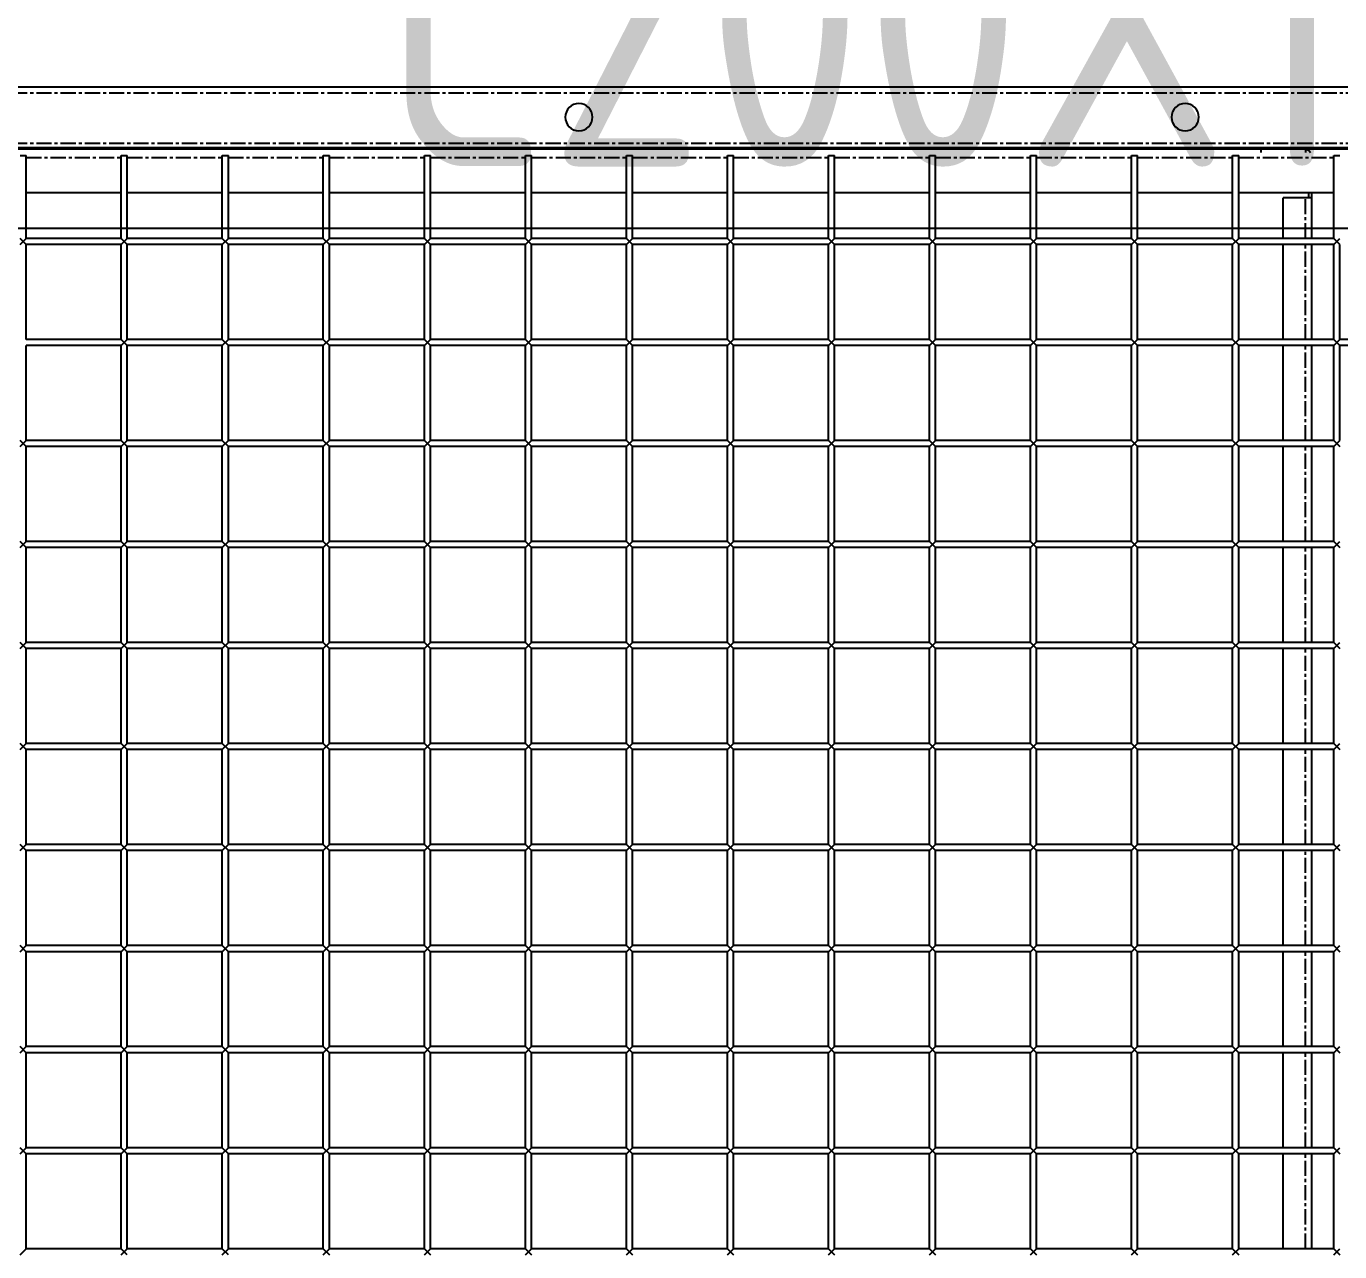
# Model space of a CAD drawing. Header units: millimetres. Extents: x -198529 to 244266, y -64 to 158464.
# Drawn here: x -148698 to -148048, y 108124 to 108730 of the extents above; entities that cross this region are included whole.
import ezdxf

# ---------------------------------------------------------------- set-up
doc = ezdxf.new("R2010")
doc.units = ezdxf.units.MM
doc.linetypes.add('CENTER', pattern=[12, 7.5, -1.5, 1.5, -1.5])
for name, color, linetype in [('0-DCC', 30, 'Continuous'), ('0-DCC-STRUC', 180, 'Continuous'), ('0-DCC-STRUC-T', 4, 'Continuous')]:
    doc.layers.add(name, color=color, linetype=linetype)
doc.styles.add('EDRI-COM', font='tssdeng.shx', dxfattribs={"width": 0.8, "bigfont": 'hztxt.shx'})

# ---------------------------------------------------------------- blocks, each defined once
blk = doc.blocks.new('DCC2850x1800(右)')
at = {"color": 0, "linetype": 'Continuous'}
for p, q in [((65614.5, -72678.48), (62966, -72678.48)), ((62966, -72709.38), (65613, -72709.38)), ((64492.5, -72712.38), (64489.5, -72712.38)), ((64492.5, -72753.48), (64492.5, -72712.38)), ((64528.5, -72709.38), (64528.5, -72710.88)), ((64539.5, -72753.48), (64539.5, -72712.38)), ((64542.5, -72712.38), (64539.5, -72712.38)), ((64542.5, -72753.48), (64542.5, -72712.38)), ((64589.5, -72753.48), (64589.5, -72712.38)), ((64592.5, -72712.38), (64589.5, -72712.38)), ((64592.5, -72753.48), (64592.5, -72712.38)), ((64639.5, -72753.48), (64639.5, -72712.38)), ((64642.5, -72712.38), (64639.5, -72712.38)), ((64642.5, -72753.48), (64642.5, -72712.38)), ((64689.5, -72753.48), (64689.5, -72712.38)), ((64692.5, -72712.38), (64689.5, -72712.38)), ((64692.5, -72753.48), (64692.5, -72712.38)), ((64739.5, -72753.48), (64739.5, -72712.38)), ((64742.5, -72712.38), (64739.5, -72712.38)), ((64742.5, -72753.48), (64742.5, -72712.38)), ((64789.5, -72753.48), (64789.5, -72712.38)), ((64792.5, -72712.38), (64789.5, -72712.38)), ((64792.5, -72753.48), (64792.5, -72712.38)), ((64839.5, -72753.48), (64839.5, -72712.38)), ((64842.5, -72712.38), (64839.5, -72712.38)), ((64842.5, -72753.48), (64842.5, -72712.38)), ((64889.5, -72753.48), (64889.5, -72712.38)), ((64892.5, -72712.38), (64889.5, -72712.38)), ((64892.5, -72753.48), (64892.5, -72712.38)), ((64939.5, -72753.48), (64939.5, -72712.38)), ((64942.5, -72712.38), (64939.5, -72712.38)), ((64942.5, -72753.48), (64942.5, -72712.38)), ((64989.5, -72753.48), (64989.5, -72712.38)), ((64992.5, -72712.38), (64989.5, -72712.38)), ((64992.5, -72753.48), (64992.5, -72712.38)), ((65039.5, -72753.48), (65039.5, -72712.38)), ((65042.5, -72712.38), (65039.5, -72712.38)), ((65042.5, -72753.48), (65042.5, -72712.38)), ((65089.5, -72753.48), (65089.5, -72712.38)), ((65092.5, -72712.38), (65089.5, -72712.38)), ((65092.5, -72753.48), (65092.5, -72712.38)), ((65139.5, -72753.48), (65139.5, -72712.38)), ((65142.5, -72712.38), (65139.5, -72712.38)), ((64492.5, -72730.88), (64539.5, -72730.88)), ((64503.5, -72730.88), (64503.5, -72753.48)), ((64503.5, -72733.38), (64517.5, -72733.38)), ((64505, -72730.88), (64505, -72733.38)), ((64517.5, -72753.48), (64517.5, -72733.38)), ((64542.5, -72730.88), (64589.5, -72730.88)), ((64592.5, -72730.88), (64639.5, -72730.88)), ((64642.5, -72730.88), (64689.5, -72730.88)), ((64692.5, -72730.88), (64739.5, -72730.88)), ((64742.5, -72730.88), (64789.5, -72730.88)), ((64792.5, -72730.88), (64839.5, -72730.88)), ((64842.5, -72730.88), (64889.5, -72730.88)), ((64892.5, -72730.88), (64939.5, -72730.88)), ((64942.5, -72730.88), (64989.5, -72730.88)), ((64992.5, -72730.88), (65039.5, -72730.88)), ((65042.5, -72730.88), (65089.5, -72730.88)), ((65092.5, -72730.88), (65139.5, -72730.88)), ((64492.5, -72756.48), (64489.5, -72753.48)), ((64489.5, -72756.48), (64492.5, -72753.48)), ((64492.5, -72753.48), (64539.5, -72753.48)), ((64542.5, -72756.48), (64539.5, -72753.48)), ((64539.5, -72756.48), (64542.5, -72753.48)), ((64542.5, -72753.48), (64589.5, -72753.48)), ((64592.5, -72756.48), (64589.5, -72753.48)), ((64589.5, -72756.48), (64592.5, -72753.48)), ((64592.5, -72753.48), (64639.5, -72753.48)), ((64642.5, -72756.48), (64639.5, -72753.48)), ((64639.5, -72756.48), (64642.5, -72753.48)), ((64642.5, -72753.48), (64689.5, -72753.48)), ((64692.5, -72756.48), (64689.5, -72753.48)), ((64689.5, -72756.48), (64692.5, -72753.48)), ((64692.5, -72753.48), (64739.5, -72753.48)), ((64742.5, -72756.48), (64739.5, -72753.48)), ((64739.5, -72756.48), (64742.5, -72753.48)), ((64742.5, -72753.48), (64789.5, -72753.48)), ((64792.5, -72756.48), (64789.5, -72753.48)), ((64789.5, -72756.48), (64792.5, -72753.48)), ((64792.5, -72753.48), (64839.5, -72753.48)), ((64842.5, -72756.48), (64839.5, -72753.48)), ((64839.5, -72756.48), (64842.5, -72753.48)), ((64842.5, -72753.48), (64889.5, -72753.48)), ((64892.5, -72756.48), (64889.5, -72753.48)), ((64889.5, -72756.48), (64892.5, -72753.48)), ((64892.5, -72753.48), (64939.5, -72753.48)), ((64942.5, -72756.48), (64939.5, -72753.48)), ((64939.5, -72756.48), (64942.5, -72753.48)), ((64942.5, -72753.48), (64989.5, -72753.48)), ((64992.5, -72756.48), (64989.5, -72753.48)), ((64989.5, -72756.48), (64992.5, -72753.48)), ((64992.5, -72753.48), (65039.5, -72753.48)), ((65042.5, -72756.48), (65039.5, -72753.48)), ((65039.5, -72756.48), (65042.5, -72753.48)), ((65042.5, -72753.48), (65089.5, -72753.48)), ((65092.5, -72756.48), (65089.5, -72753.48)), ((65089.5, -72756.48), (65092.5, -72753.48)), ((65092.5, -72753.48), (65139.5, -72753.48)), ((65142.5, -72756.48), (65139.5, -72753.48)), ((65139.5, -72756.48), (65142.5, -72753.48)), ((64489.5, -72803.48), (64489.5, -72756.48)), ((64492.5, -72756.48), (64539.5, -72756.48)), ((64492.5, -72803.48), (64492.5, -72756.48)), ((64503.5, -72756.48), (64503.5, -72803.48)), ((64517.5, -72803.48), (64517.5, -72756.48)), ((64539.5, -72803.48), (64539.5, -72756.48)), ((64542.5, -72756.48), (64589.5, -72756.48)), ((64542.5, -72803.48), (64542.5, -72756.48)), ((64589.5, -72803.48), (64589.5, -72756.48)), ((64592.5, -72756.48), (64639.5, -72756.48)), ((64592.5, -72803.48), (64592.5, -72756.48)), ((64639.5, -72803.48), (64639.5, -72756.48)), ((64642.5, -72756.48), (64689.5, -72756.48)), ((64642.5, -72803.48), (64642.5, -72756.48)), ((64689.5, -72803.48), (64689.5, -72756.48)), ((64692.5, -72756.48), (64739.5, -72756.48)), ((64692.5, -72803.48), (64692.5, -72756.48)), ((64739.5, -72803.48), (64739.5, -72756.48)), ((64742.5, -72756.48), (64789.5, -72756.48)), ((64742.5, -72803.48), (64742.5, -72756.48)), ((64789.5, -72803.48), (64789.5, -72756.48)), ((64792.5, -72756.48), (64839.5, -72756.48)), ((64792.5, -72803.48), (64792.5, -72756.48)), ((64839.5, -72803.48), (64839.5, -72756.48)), ((64842.5, -72756.48), (64889.5, -72756.48)), ((64842.5, -72803.48), (64842.5, -72756.48)), ((64889.5, -72803.48), (64889.5, -72756.48)), ((64892.5, -72756.48), (64939.5, -72756.48)), ((64892.5, -72803.48), (64892.5, -72756.48)), ((64939.5, -72803.48), (64939.5, -72756.48)), ((64942.5, -72756.48), (64989.5, -72756.48)), ((64942.5, -72803.48), (64942.5, -72756.48)), ((64989.5, -72803.48), (64989.5, -72756.48)), ((64992.5, -72756.48), (65039.5, -72756.48)), ((64992.5, -72803.48), (64992.5, -72756.48)), ((65039.5, -72803.48), (65039.5, -72756.48)), ((65042.5, -72756.48), (65089.5, -72756.48)), ((65042.5, -72803.48), (65042.5, -72756.48)), ((65089.5, -72803.48), (65089.5, -72756.48)), ((65092.5, -72756.48), (65139.5, -72756.48)), ((65092.5, -72803.48), (65092.5, -72756.48)), ((65139.5, -72803.48), (65139.5, -72756.48)), ((64442.5, -72803.48), (64489.5, -72803.48)), ((64442.5, -72806.48), (64489.5, -72806.48)), ((64492.5, -72806.48), (64489.5, -72803.48)), ((64492.5, -72803.48), (64489.5, -72806.48)), ((64489.5, -72853.48), (64489.5, -72806.48)), ((64492.5, -72803.48), (64539.5, -72803.48)), ((64492.5, -72853.48), (64492.5, -72806.48)), ((64492.5, -72806.48), (64539.5, -72806.48)), ((64503.5, -72806.48), (64503.5, -72853.48)), ((64517.5, -72853.48), (64517.5, -72806.48)), ((64542.5, -72806.48), (64539.5, -72803.48)), ((64542.5, -72803.48), (64539.5, -72806.48)), ((64539.5, -72853.48), (64539.5, -72806.48)), ((64542.5, -72803.48), (64589.5, -72803.48)), ((64542.5, -72853.48), (64542.5, -72806.48)), ((64542.5, -72806.48), (64589.5, -72806.48)), ((64592.5, -72806.48), (64589.5, -72803.48)), ((64592.5, -72803.48), (64589.5, -72806.48)), ((64589.5, -72853.48), (64589.5, -72806.48)), ((64592.5, -72803.48), (64639.5, -72803.48)), ((64592.5, -72853.48), (64592.5, -72806.48)), ((64592.5, -72806.48), (64639.5, -72806.48)), ((64642.5, -72806.48), (64639.5, -72803.48)), ((64642.5, -72803.48), (64639.5, -72806.48)), ((64639.5, -72853.48), (64639.5, -72806.48)), ((64642.5, -72803.48), (64689.5, -72803.48)), ((64642.5, -72853.48), (64642.5, -72806.48)), ((64642.5, -72806.48), (64689.5, -72806.48)), ((64692.5, -72806.48), (64689.5, -72803.48)), ((64692.5, -72803.48), (64689.5, -72806.48)), ((64689.5, -72853.48), (64689.5, -72806.48)), ((64692.5, -72803.48), (64739.5, -72803.48)), ((64692.5, -72853.48), (64692.5, -72806.48)), ((64692.5, -72806.48), (64739.5, -72806.48)), ((64742.5, -72806.48), (64739.5, -72803.48)), ((64742.5, -72803.48), (64739.5, -72806.48)), ((64739.5, -72853.48), (64739.5, -72806.48)), ((64742.5, -72803.48), (64789.5, -72803.48)), ((64742.5, -72853.48), (64742.5, -72806.48)), ((64742.5, -72806.48), (64789.5, -72806.48)), ((64792.5, -72806.48), (64789.5, -72803.48)), ((64792.5, -72803.48), (64789.5, -72806.48)), ((64789.5, -72853.48), (64789.5, -72806.48)), ((64792.5, -72803.48), (64839.5, -72803.48)), ((64792.5, -72853.48), (64792.5, -72806.48)), ((64792.5, -72806.48), (64839.5, -72806.48)), ((64842.5, -72806.48), (64839.5, -72803.48)), ((64842.5, -72803.48), (64839.5, -72806.48)), ((64839.5, -72853.48), (64839.5, -72806.48)), ((64842.5, -72803.48), (64889.5, -72803.48)), ((64842.5, -72853.48), (64842.5, -72806.48)), ((64842.5, -72806.48), (64889.5, -72806.48)), ((64892.5, -72806.48), (64889.5, -72803.48)), ((64892.5, -72803.48), (64889.5, -72806.48)), ((64889.5, -72853.48), (64889.5, -72806.48)), ((64892.5, -72803.48), (64939.5, -72803.48)), ((64892.5, -72853.48), (64892.5, -72806.48)), ((64892.5, -72806.48), (64939.5, -72806.48)), ((64942.5, -72806.48), (64939.5, -72803.48)), ((64942.5, -72803.48), (64939.5, -72806.48)), ((64939.5, -72853.48), (64939.5, -72806.48)), ((64942.5, -72803.48), (64989.5, -72803.48)), ((64942.5, -72853.48), (64942.5, -72806.48)), ((64942.5, -72806.48), (64989.5, -72806.48)), ((64992.5, -72806.48), (64989.5, -72803.48)), ((64992.5, -72803.48), (64989.5, -72806.48)), ((64989.5, -72853.48), (64989.5, -72806.48)), ((64992.5, -72803.48), (65039.5, -72803.48)), ((64992.5, -72853.48), (64992.5, -72806.48)), ((64992.5, -72806.48), (65039.5, -72806.48)), ((65042.5, -72806.48), (65039.5, -72803.48)), ((65042.5, -72803.48), (65039.5, -72806.48)), ((65039.5, -72853.48), (65039.5, -72806.48)), ((65042.5, -72803.48), (65089.5, -72803.48)), ((65042.5, -72853.48), (65042.5, -72806.48)), ((65042.5, -72806.48), (65089.5, -72806.48)), ((65092.5, -72806.48), (65089.5, -72803.48)), ((65092.5, -72803.48), (65089.5, -72806.48)), ((65089.5, -72853.48), (65089.5, -72806.48)), ((65092.5, -72803.48), (65139.5, -72803.48)), ((65092.5, -72853.48), (65092.5, -72806.48)), ((65092.5, -72806.48), (65139.5, -72806.48)), ((65139.5, -72853.48), (65139.5, -72806.48)), ((64492.5, -72856.48), (64489.5, -72853.48)), ((64492.5, -72853.48), (64489.5, -72856.48)), ((64492.5, -72853.48), (64539.5, -72853.48)), ((64492.5, -72903.48), (64492.5, -72856.48)), ((64492.5, -72856.48), (64539.5, -72856.48)), ((64503.5, -72856.48), (64503.5, -72903.48)), ((64517.5, -72903.48), (64517.5, -72856.48)), ((64542.5, -72856.48), (64539.5, -72853.48)), ((64542.5, -72853.48), (64539.5, -72856.48)), ((64539.5, -72903.48), (64539.5, -72856.48)), ((64542.5, -72853.48), (64589.5, -72853.48)), ((64542.5, -72903.48), (64542.5, -72856.48)), ((64542.5, -72856.48), (64589.5, -72856.48)), ((64592.5, -72856.48), (64589.5, -72853.48)), ((64592.5, -72853.48), (64589.5, -72856.48)), ((64589.5, -72903.48), (64589.5, -72856.48)), ((64592.5, -72853.48), (64639.5, -72853.48)), ((64592.5, -72903.48), (64592.5, -72856.48)), ((64592.5, -72856.48), (64639.5, -72856.48)), ((64642.5, -72856.48), (64639.5, -72853.48)), ((64639.5, -72856.48), (64642.5, -72853.48)), ((64639.5, -72903.48), (64639.5, -72856.48)), ((64642.5, -72853.48), (64689.5, -72853.48)), ((64642.5, -72903.48), (64642.5, -72856.48)), ((64642.5, -72856.48), (64689.5, -72856.48)), ((64692.5, -72856.48), (64689.5, -72853.48)), ((64689.5, -72856.48), (64692.5, -72853.48)), ((64689.5, -72903.48), (64689.5, -72856.48)), ((64692.5, -72853.48), (64739.5, -72853.48)), ((64692.5, -72903.48), (64692.5, -72856.48)), ((64692.5, -72856.48), (64739.5, -72856.48)), ((64742.5, -72856.48), (64739.5, -72853.48)), ((64739.5, -72856.48), (64742.5, -72853.48)), ((64739.5, -72903.48), (64739.5, -72856.48)), ((64742.5, -72853.48), (64789.5, -72853.48)), ((64742.5, -72903.48), (64742.5, -72856.48)), ((64742.5, -72856.48), (64789.5, -72856.48)), ((64792.5, -72856.48), (64789.5, -72853.48)), ((64789.5, -72856.48), (64792.5, -72853.48)), ((64789.5, -72903.48), (64789.5, -72856.48)), ((64792.5, -72853.48), (64839.5, -72853.48)), ((64792.5, -72903.48), (64792.5, -72856.48)), ((64792.5, -72856.48), (64839.5, -72856.48)), ((64842.5, -72856.48), (64839.5, -72853.48)), ((64839.5, -72856.48), (64842.5, -72853.48)), ((64839.5, -72903.48), (64839.5, -72856.48)), ((64842.5, -72853.48), (64889.5, -72853.48)), ((64842.5, -72903.48), (64842.5, -72856.48)), ((64842.5, -72856.48), (64889.5, -72856.48)), ((64892.5, -72856.48), (64889.5, -72853.48)), ((64889.5, -72856.48), (64892.5, -72853.48)), ((64889.5, -72903.48), (64889.5, -72856.48)), ((64892.5, -72853.48), (64939.5, -72853.48)), ((64892.5, -72903.48), (64892.5, -72856.48)), ((64892.5, -72856.48), (64939.5, -72856.48)), ((64942.5, -72856.48), (64939.5, -72853.48)), ((64939.5, -72856.48), (64942.5, -72853.48)), ((64939.5, -72903.48), (64939.5, -72856.48)), ((64942.5, -72853.48), (64989.5, -72853.48)), ((64942.5, -72903.48), (64942.5, -72856.48)), ((64942.5, -72856.48), (64989.5, -72856.48)), ((64992.5, -72856.48), (64989.5, -72853.48)), ((64989.5, -72856.48), (64992.5, -72853.48)), ((64989.5, -72903.48), (64989.5, -72856.48)), ((64992.5, -72853.48), (65039.5, -72853.48)), ((64992.5, -72903.48), (64992.5, -72856.48)), ((64992.5, -72856.48), (65039.5, -72856.48)), ((65042.5, -72856.48), (65039.5, -72853.48)), ((65039.5, -72856.48), (65042.5, -72853.48)), ((65039.5, -72903.48), (65039.5, -72856.48)), ((65042.5, -72853.48), (65089.5, -72853.48)), ((65042.5, -72903.48), (65042.5, -72856.48)), ((65042.5, -72856.48), (65089.5, -72856.48)), ((65092.5, -72856.48), (65089.5, -72853.48)), ((65089.5, -72856.48), (65092.5, -72853.48)), ((65089.5, -72903.48), (65089.5, -72856.48)), ((65092.5, -72853.48), (65139.5, -72853.48)), ((65092.5, -72903.48), (65092.5, -72856.48)), ((65092.5, -72856.48), (65139.5, -72856.48)), ((65142.5, -72856.48), (65139.5, -72853.48)), ((65139.5, -72856.48), (65142.5, -72853.48)), ((65139.5, -72903.48), (65139.5, -72856.48)), ((64492.5, -72906.48), (64489.5, -72903.48)), ((64492.5, -72903.48), (64489.5, -72906.48)), ((64492.5, -72903.48), (64539.5, -72903.48)), ((64542.5, -72906.48), (64539.5, -72903.48)), ((64542.5, -72903.48), (64539.5, -72906.48)), ((64542.5, -72903.48), (64589.5, -72903.48)), ((64592.5, -72906.48), (64589.5, -72903.48)), ((64592.5, -72903.48), (64589.5, -72906.48)), ((64592.5, -72903.48), (64639.5, -72903.48)), ((64642.5, -72906.48), (64639.5, -72903.48)), ((64642.5, -72903.48), (64639.5, -72906.48)), ((64642.5, -72903.48), (64689.5, -72903.48)), ((64692.5, -72906.48), (64689.5, -72903.48)), ((64689.5, -72906.48), (64692.5, -72903.48)), ((64692.5, -72903.48), (64739.5, -72903.48)), ((64742.5, -72906.48), (64739.5, -72903.48)), ((64739.5, -72906.48), (64742.5, -72903.48)), ((64742.5, -72903.48), (64789.5, -72903.48)), ((64792.5, -72906.48), (64789.5, -72903.48)), ((64789.5, -72906.48), (64792.5, -72903.48)), ((64792.5, -72903.48), (64839.5, -72903.48)), ((64842.5, -72906.48), (64839.5, -72903.48)), ((64839.5, -72906.48), (64842.5, -72903.48)), ((64842.5, -72903.48), (64889.5, -72903.48)), ((64892.5, -72906.48), (64889.5, -72903.48)), ((64889.5, -72906.48), (64892.5, -72903.48)), ((64892.5, -72903.48), (64939.5, -72903.48)), ((64942.5, -72906.48), (64939.5, -72903.48)), ((64939.5, -72906.48), (64942.5, -72903.48)), ((64942.5, -72903.48), (64989.5, -72903.48)), ((64992.5, -72906.48), (64989.5, -72903.48)), ((64989.5, -72906.48), (64992.5, -72903.48)), ((64992.5, -72903.48), (65039.5, -72903.48)), ((65042.5, -72906.48), (65039.5, -72903.48)), ((65039.5, -72906.48), (65042.5, -72903.48)), ((65042.5, -72903.48), (65089.5, -72903.48)), ((65092.5, -72906.48), (65089.5, -72903.48)), ((65089.5, -72906.48), (65092.5, -72903.48)), ((65092.5, -72903.48), (65139.5, -72903.48)), ((65142.5, -72906.48), (65139.5, -72903.48)), ((65139.5, -72906.48), (65142.5, -72903.48)), ((64492.5, -72953.48), (64492.5, -72906.48)), ((64492.5, -72906.48), (64539.5, -72906.48)), ((64503.5, -72906.48), (64503.5, -72953.48)), ((64517.5, -72953.48), (64517.5, -72906.48)), ((64539.5, -72953.48), (64539.5, -72906.48)), ((64542.5, -72953.48), (64542.5, -72906.48)), ((64542.5, -72906.48), (64589.5, -72906.48)), ((64589.5, -72953.48), (64589.5, -72906.48)), ((64592.5, -72953.48), (64592.5, -72906.48)), ((64592.5, -72906.48), (64639.5, -72906.48)), ((64639.5, -72953.48), (64639.5, -72906.48)), ((64642.5, -72953.48), (64642.5, -72906.48)), ((64642.5, -72906.48), (64689.5, -72906.48)), ((64689.5, -72953.48), (64689.5, -72906.48)), ((64692.5, -72953.48), (64692.5, -72906.48)), ((64692.5, -72906.48), (64739.5, -72906.48)), ((64739.5, -72953.48), (64739.5, -72906.48)), ((64742.5, -72953.48), (64742.5, -72906.48)), ((64742.5, -72906.48), (64789.5, -72906.48)), ((64789.5, -72953.48), (64789.5, -72906.48)), ((64792.5, -72953.48), (64792.5, -72906.48)), ((64792.5, -72906.48), (64839.5, -72906.48)), ((64839.5, -72953.48), (64839.5, -72906.48)), ((64842.5, -72953.48), (64842.5, -72906.48)), ((64842.5, -72906.48), (64889.5, -72906.48)), ((64889.5, -72953.48), (64889.5, -72906.48)), ((64892.5, -72953.48), (64892.5, -72906.48)), ((64892.5, -72906.48), (64939.5, -72906.48)), ((64939.5, -72953.48), (64939.5, -72906.48)), ((64942.5, -72953.48), (64942.5, -72906.48)), ((64942.5, -72906.48), (64989.5, -72906.48)), ((64989.5, -72953.48), (64989.5, -72906.48)), ((64992.5, -72953.48), (64992.5, -72906.48)), ((64992.5, -72906.48), (65039.5, -72906.48)), ((65039.5, -72953.48), (65039.5, -72906.48)), ((65042.5, -72953.48), (65042.5, -72906.48)), ((65042.5, -72906.48), (65089.5, -72906.48)), ((65089.5, -72953.48), (65089.5, -72906.48)), ((65092.5, -72953.48), (65092.5, -72906.48)), ((65092.5, -72906.48), (65139.5, -72906.48)), ((65139.5, -72953.48), (65139.5, -72906.48)), ((64492.5, -72956.48), (64489.5, -72953.48)), ((64492.5, -72953.48), (64489.5, -72956.48)), ((64492.5, -72953.48), (64539.5, -72953.48)), ((64542.5, -72956.48), (64539.5, -72953.48)), ((64542.5, -72953.48), (64539.5, -72956.48)), ((64542.5, -72953.48), (64589.5, -72953.48)), ((64592.5, -72956.48), (64589.5, -72953.48)), ((64592.5, -72953.48), (64589.5, -72956.48)), ((64592.5, -72953.48), (64639.5, -72953.48)), ((64642.5, -72956.48), (64639.5, -72953.48)), ((64642.5, -72953.48), (64639.5, -72956.48)), ((64642.5, -72953.48), (64689.5, -72953.48)), ((64692.5, -72956.48), (64689.5, -72953.48)), ((64692.5, -72953.48), (64689.5, -72956.48)), ((64692.5, -72953.48), (64739.5, -72953.48)), ((64742.5, -72956.48), (64739.5, -72953.48)), ((64739.5, -72956.48), (64742.5, -72953.48)), ((64742.5, -72953.48), (64789.5, -72953.48)), ((64792.5, -72956.48), (64789.5, -72953.48)), ((64789.5, -72956.48), (64792.5, -72953.48)), ((64792.5, -72953.48), (64839.5, -72953.48)), ((64842.5, -72956.48), (64839.5, -72953.48)), ((64839.5, -72956.48), (64842.5, -72953.48)), ((64842.5, -72953.48), (64889.5, -72953.48)), ((64892.5, -72956.48), (64889.5, -72953.48)), ((64889.5, -72956.48), (64892.5, -72953.48)), ((64892.5, -72953.48), (64939.5, -72953.48)), ((64942.5, -72956.48), (64939.5, -72953.48)), ((64939.5, -72956.48), (64942.5, -72953.48)), ((64942.5, -72953.48), (64989.5, -72953.48)), ((64992.5, -72956.48), (64989.5, -72953.48)), ((64989.5, -72956.48), (64992.5, -72953.48)), ((64992.5, -72953.48), (65039.5, -72953.48)), ((65042.5, -72956.48), (65039.5, -72953.48)), ((65039.5, -72956.48), (65042.5, -72953.48)), ((65042.5, -72953.48), (65089.5, -72953.48)), ((65092.5, -72956.48), (65089.5, -72953.48)), ((65089.5, -72956.48), (65092.5, -72953.48)), ((65092.5, -72953.48), (65139.5, -72953.48)), ((65142.5, -72956.48), (65139.5, -72953.48)), ((65139.5, -72956.48), (65142.5, -72953.48)), ((64492.5, -73003.48), (64492.5, -72956.48)), ((64492.5, -72956.48), (64539.5, -72956.48)), ((64503.5, -72956.48), (64503.5, -73003.48)), ((64517.5, -73003.48), (64517.5, -72956.48)), ((64539.5, -73003.48), (64539.5, -72956.48)), ((64542.5, -73003.48), (64542.5, -72956.48)), ((64542.5, -72956.48), (64589.5, -72956.48)), ((64589.5, -73003.48), (64589.5, -72956.48)), ((64592.5, -73003.48), (64592.5, -72956.48)), ((64592.5, -72956.48), (64639.5, -72956.48)), ((64639.5, -73003.48), (64639.5, -72956.48)), ((64642.5, -73003.48), (64642.5, -72956.48)), ((64642.5, -72956.48), (64689.5, -72956.48)), ((64689.5, -73003.48), (64689.5, -72956.48)), ((64692.5, -73003.48), (64692.5, -72956.48)), ((64692.5, -72956.48), (64739.5, -72956.48)), ((64739.5, -73003.48), (64739.5, -72956.48)), ((64742.5, -73003.48), (64742.5, -72956.48)), ((64742.5, -72956.48), (64789.5, -72956.48)), ((64789.5, -73003.48), (64789.5, -72956.48)), ((64792.5, -73003.48), (64792.5, -72956.48)), ((64792.5, -72956.48), (64839.5, -72956.48)), ((64839.5, -73003.48), (64839.5, -72956.48)), ((64842.5, -73003.48), (64842.5, -72956.48)), ((64842.5, -72956.48), (64889.5, -72956.48)), ((64889.5, -73003.48), (64889.5, -72956.48)), ((64892.5, -73003.48), (64892.5, -72956.48)), ((64892.5, -72956.48), (64939.5, -72956.48)), ((64939.5, -73003.48), (64939.5, -72956.48)), ((64942.5, -73003.48), (64942.5, -72956.48)), ((64942.5, -72956.48), (64989.5, -72956.48)), ((64989.5, -73003.48), (64989.5, -72956.48)), ((64992.5, -73003.48), (64992.5, -72956.48)), ((64992.5, -72956.48), (65039.5, -72956.48)), ((65039.5, -73003.48), (65039.5, -72956.48)), ((65042.5, -73003.48), (65042.5, -72956.48)), ((65042.5, -72956.48), (65089.5, -72956.48)), ((65089.5, -73003.48), (65089.5, -72956.48)), ((65092.5, -73003.48), (65092.5, -72956.48)), ((65092.5, -72956.48), (65139.5, -72956.48)), ((65139.5, -73003.48), (65139.5, -72956.48)), ((64492.5, -73006.48), (64489.5, -73003.48)), ((64492.5, -73003.48), (64489.5, -73006.48)), ((64492.5, -73003.48), (64539.5, -73003.48)), ((64492.5, -73053.48), (64492.5, -73006.48)), ((64492.5, -73006.48), (64539.5, -73006.48)), ((64503.5, -73006.48), (64503.5, -73053.48)), ((64517.5, -73053.48), (64517.5, -73006.48)), ((64542.5, -73006.48), (64539.5, -73003.48)), ((64542.5, -73003.48), (64539.5, -73006.48)), ((64539.5, -73053.48), (64539.5, -73006.48)), ((64542.5, -73003.48), (64589.5, -73003.48)), ((64542.5, -73053.48), (64542.5, -73006.48)), ((64542.5, -73006.48), (64589.5, -73006.48)), ((64592.5, -73006.48), (64589.5, -73003.48)), ((64592.5, -73003.48), (64589.5, -73006.48)), ((64589.5, -73053.48), (64589.5, -73006.48)), ((64592.5, -73003.48), (64639.5, -73003.48)), ((64592.5, -73053.48), (64592.5, -73006.48)), ((64592.5, -73006.48), (64639.5, -73006.48)), ((64642.5, -73006.48), (64639.5, -73003.48)), ((64642.5, -73003.48), (64639.5, -73006.48)), ((64639.5, -73053.48), (64639.5, -73006.48)), ((64642.5, -73003.48), (64689.5, -73003.48)), ((64642.5, -73053.48), (64642.5, -73006.48)), ((64642.5, -73006.48), (64689.5, -73006.48)), ((64692.5, -73006.48), (64689.5, -73003.48)), ((64692.5, -73003.48), (64689.5, -73006.48)), ((64689.5, -73053.48), (64689.5, -73006.48)), ((64692.5, -73003.48), (64739.5, -73003.48)), ((64692.5, -73053.48), (64692.5, -73006.48)), ((64692.5, -73006.48), (64739.5, -73006.48)), ((64742.5, -73006.48), (64739.5, -73003.48)), ((64742.5, -73003.48), (64739.5, -73006.48)), ((64739.5, -73053.48), (64739.5, -73006.48)), ((64742.5, -73003.48), (64789.5, -73003.48)), ((64742.5, -73053.48), (64742.5, -73006.48)), ((64742.5, -73006.48), (64789.5, -73006.48)), ((64792.5, -73006.48), (64789.5, -73003.48)), ((64789.5, -73006.48), (64792.5, -73003.48)), ((64789.5, -73053.48), (64789.5, -73006.48)), ((64792.5, -73003.48), (64839.5, -73003.48)), ((64792.5, -73053.48), (64792.5, -73006.48)), ((64792.5, -73006.48), (64839.5, -73006.48)), ((64842.5, -73006.48), (64839.5, -73003.48)), ((64839.5, -73006.48), (64842.5, -73003.48)), ((64839.5, -73053.48), (64839.5, -73006.48)), ((64842.5, -73003.48), (64889.5, -73003.48)), ((64842.5, -73053.48), (64842.5, -73006.48)), ((64842.5, -73006.48), (64889.5, -73006.48)), ((64892.5, -73006.48), (64889.5, -73003.48)), ((64889.5, -73006.48), (64892.5, -73003.48)), ((64889.5, -73053.48), (64889.5, -73006.48)), ((64892.5, -73003.48), (64939.5, -73003.48)), ((64892.5, -73053.48), (64892.5, -73006.48)), ((64892.5, -73006.48), (64939.5, -73006.48)), ((64942.5, -73006.48), (64939.5, -73003.48)), ((64939.5, -73006.48), (64942.5, -73003.48)), ((64939.5, -73053.48), (64939.5, -73006.48)), ((64942.5, -73003.48), (64989.5, -73003.48)), ((64942.5, -73053.48), (64942.5, -73006.48)), ((64942.5, -73006.48), (64989.5, -73006.48)), ((64992.5, -73006.48), (64989.5, -73003.48)), ((64989.5, -73006.48), (64992.5, -73003.48)), ((64989.5, -73053.48), (64989.5, -73006.48)), ((64992.5, -73003.48), (65039.5, -73003.48)), ((64992.5, -73053.48), (64992.5, -73006.48)), ((64992.5, -73006.48), (65039.5, -73006.48)), ((65042.5, -73006.48), (65039.5, -73003.48)), ((65039.5, -73006.48), (65042.5, -73003.48)), ((65039.5, -73053.48), (65039.5, -73006.48)), ((65042.5, -73003.48), (65089.5, -73003.48)), ((65042.5, -73053.48), (65042.5, -73006.48)), ((65042.5, -73006.48), (65089.5, -73006.48)), ((65092.5, -73006.48), (65089.5, -73003.48)), ((65089.5, -73006.48), (65092.5, -73003.48)), ((65089.5, -73053.48), (65089.5, -73006.48)), ((65092.5, -73003.48), (65139.5, -73003.48)), ((65092.5, -73053.48), (65092.5, -73006.48)), ((65092.5, -73006.48), (65139.5, -73006.48)), ((65142.5, -73006.48), (65139.5, -73003.48)), ((65139.5, -73006.48), (65142.5, -73003.48)), ((65139.5, -73053.48), (65139.5, -73006.48)), ((64492.5, -73056.48), (64489.5, -73053.48)), ((64492.5, -73053.48), (64489.5, -73056.48)), ((64492.5, -73053.48), (64539.5, -73053.48)), ((64542.5, -73056.48), (64539.5, -73053.48)), ((64542.5, -73053.48), (64539.5, -73056.48)), ((64542.5, -73053.48), (64589.5, -73053.48)), ((64592.5, -73056.48), (64589.5, -73053.48)), ((64592.5, -73053.48), (64589.5, -73056.48)), ((64592.5, -73053.48), (64639.5, -73053.48)), ((64642.5, -73056.48), (64639.5, -73053.48)), ((64642.5, -73053.48), (64639.5, -73056.48)), ((64642.5, -73053.48), (64689.5, -73053.48)), ((64692.5, -73056.48), (64689.5, -73053.48)), ((64692.5, -73053.48), (64689.5, -73056.48)), ((64692.5, -73053.48), (64739.5, -73053.48)), ((64742.5, -73056.48), (64739.5, -73053.48)), ((64742.5, -73053.48), (64739.5, -73056.48)), ((64742.5, -73053.48), (64789.5, -73053.48)), ((64792.5, -73056.48), (64789.5, -73053.48)), ((64792.5, -73053.48), (64789.5, -73056.48)), ((64792.5, -73053.48), (64839.5, -73053.48)), ((64842.5, -73056.48), (64839.5, -73053.48)), ((64839.5, -73056.48), (64842.5, -73053.48)), ((64842.5, -73053.48), (64889.5, -73053.48)), ((64892.5, -73056.48), (64889.5, -73053.48)), ((64889.5, -73056.48), (64892.5, -73053.48)), ((64892.5, -73053.48), (64939.5, -73053.48)), ((64942.5, -73056.48), (64939.5, -73053.48)), ((64939.5, -73056.48), (64942.5, -73053.48)), ((64942.5, -73053.48), (64989.5, -73053.48)), ((64992.5, -73056.48), (64989.5, -73053.48)), ((64989.5, -73056.48), (64992.5, -73053.48)), ((64992.5, -73053.48), (65039.5, -73053.48)), ((65042.5, -73056.48), (65039.5, -73053.48)), ((65039.5, -73056.48), (65042.5, -73053.48)), ((65042.5, -73053.48), (65089.5, -73053.48)), ((65092.5, -73056.48), (65089.5, -73053.48)), ((65089.5, -73056.48), (65092.5, -73053.48)), ((65092.5, -73053.48), (65139.5, -73053.48)), ((65142.5, -73056.48), (65139.5, -73053.48)), ((65139.5, -73056.48), (65142.5, -73053.48)), ((64492.5, -73103.48), (64492.5, -73056.48)), ((64492.5, -73056.48), (64539.5, -73056.48)), ((64503.5, -73056.48), (64503.5, -73103.48)), ((64517.5, -73103.48), (64517.5, -73056.48)), ((64539.5, -73103.48), (64539.5, -73056.48)), ((64542.5, -73103.48), (64542.5, -73056.48)), ((64542.5, -73056.48), (64589.5, -73056.48)), ((64589.5, -73103.48), (64589.5, -73056.48)), ((64592.5, -73103.48), (64592.5, -73056.48)), ((64592.5, -73056.48), (64639.5, -73056.48)), ((64639.5, -73103.48), (64639.5, -73056.48)), ((64642.5, -73103.48), (64642.5, -73056.48)), ((64642.5, -73056.48), (64689.5, -73056.48)), ((64689.5, -73103.48), (64689.5, -73056.48)), ((64692.5, -73103.48), (64692.5, -73056.48)), ((64692.5, -73056.48), (64739.5, -73056.48)), ((64739.5, -73103.48), (64739.5, -73056.48)), ((64742.5, -73103.48), (64742.5, -73056.48)), ((64742.5, -73056.48), (64789.5, -73056.48)), ((64789.5, -73103.48), (64789.5, -73056.48)), ((64792.5, -73103.48), (64792.5, -73056.48)), ((64792.5, -73056.48), (64839.5, -73056.48)), ((64839.5, -73103.48), (64839.5, -73056.48)), ((64842.5, -73103.48), (64842.5, -73056.48)), ((64842.5, -73056.48), (64889.5, -73056.48)), ((64889.5, -73103.48), (64889.5, -73056.48)), ((64892.5, -73103.48), (64892.5, -73056.48)), ((64892.5, -73056.48), (64939.5, -73056.48)), ((64939.5, -73103.48), (64939.5, -73056.48)), ((64942.5, -73103.48), (64942.5, -73056.48)), ((64942.5, -73056.48), (64989.5, -73056.48)), ((64989.5, -73103.48), (64989.5, -73056.48)), ((64992.5, -73103.48), (64992.5, -73056.48)), ((64992.5, -73056.48), (65039.5, -73056.48)), ((65039.5, -73103.48), (65039.5, -73056.48)), ((65042.5, -73103.48), (65042.5, -73056.48)), ((65042.5, -73056.48), (65089.5, -73056.48)), ((65089.5, -73103.48), (65089.5, -73056.48)), ((65092.5, -73103.48), (65092.5, -73056.48)), ((65092.5, -73056.48), (65139.5, -73056.48)), ((65139.5, -73103.48), (65139.5, -73056.48)), ((64492.5, -73106.48), (64489.5, -73103.48)), ((64492.5, -73103.48), (64489.5, -73106.48)), ((64492.5, -73103.48), (64539.5, -73103.48)), ((64542.5, -73106.48), (64539.5, -73103.48)), ((64542.5, -73103.48), (64539.5, -73106.48)), ((64542.5, -73103.48), (64589.5, -73103.48)), ((64592.5, -73106.48), (64589.5, -73103.48)), ((64592.5, -73103.48), (64589.5, -73106.48)), ((64592.5, -73103.48), (64639.5, -73103.48)), ((64642.5, -73106.48), (64639.5, -73103.48)), ((64642.5, -73103.48), (64639.5, -73106.48)), ((64642.5, -73103.48), (64689.5, -73103.48)), ((64692.5, -73106.48), (64689.5, -73103.48)), ((64692.5, -73103.48), (64689.5, -73106.48)), ((64692.5, -73103.48), (64739.5, -73103.48)), ((64742.5, -73106.48), (64739.5, -73103.48)), ((64742.5, -73103.48), (64739.5, -73106.48)), ((64742.5, -73103.48), (64789.5, -73103.48)), ((64792.5, -73106.48), (64789.5, -73103.48)), ((64792.5, -73103.48), (64789.5, -73106.48)), ((64792.5, -73103.48), (64839.5, -73103.48)), ((64842.5, -73106.48), (64839.5, -73103.48)), ((64842.5, -73103.48), (64839.5, -73106.48)), ((64842.5, -73103.48), (64889.5, -73103.48)), ((64892.5, -73106.48), (64889.5, -73103.48)), ((64889.5, -73106.48), (64892.5, -73103.48)), ((64892.5, -73103.48), (64939.5, -73103.48)), ((64942.5, -73106.48), (64939.5, -73103.48)), ((64939.5, -73106.48), (64942.5, -73103.48)), ((64942.5, -73103.48), (64989.5, -73103.48)), ((64992.5, -73106.48), (64989.5, -73103.48)), ((64989.5, -73106.48), (64992.5, -73103.48)), ((64992.5, -73103.48), (65039.5, -73103.48)), ((65042.5, -73106.48), (65039.5, -73103.48)), ((65039.5, -73106.48), (65042.5, -73103.48)), ((65042.5, -73103.48), (65089.5, -73103.48)), ((65092.5, -73106.48), (65089.5, -73103.48)), ((65089.5, -73106.48), (65092.5, -73103.48)), ((65092.5, -73103.48), (65139.5, -73103.48)), ((65142.5, -73106.48), (65139.5, -73103.48)), ((65139.5, -73106.48), (65142.5, -73103.48)), ((64492.5, -73153.48), (64492.5, -73106.48)), ((64492.5, -73106.48), (64539.5, -73106.48)), ((64503.5, -73106.48), (64503.5, -73153.48)), ((64517.5, -73153.48), (64517.5, -73106.48)), ((64539.5, -73153.48), (64539.5, -73106.48)), ((64542.5, -73153.48), (64542.5, -73106.48)), ((64542.5, -73106.48), (64589.5, -73106.48)), ((64589.5, -73153.48), (64589.5, -73106.48)), ((64592.5, -73153.48), (64592.5, -73106.48)), ((64592.5, -73106.48), (64639.5, -73106.48)), ((64639.5, -73153.48), (64639.5, -73106.48)), ((64642.5, -73153.48), (64642.5, -73106.48)), ((64642.5, -73106.48), (64689.5, -73106.48)), ((64689.5, -73153.48), (64689.5, -73106.48)), ((64692.5, -73153.48), (64692.5, -73106.48)), ((64692.5, -73106.48), (64739.5, -73106.48)), ((64739.5, -73153.48), (64739.5, -73106.48)), ((64742.5, -73153.48), (64742.5, -73106.48)), ((64742.5, -73106.48), (64789.5, -73106.48)), ((64789.5, -73153.48), (64789.5, -73106.48)), ((64792.5, -73153.48), (64792.5, -73106.48)), ((64792.5, -73106.48), (64839.5, -73106.48)), ((64839.5, -73153.48), (64839.5, -73106.48)), ((64842.5, -73153.48), (64842.5, -73106.48)), ((64842.5, -73106.48), (64889.5, -73106.48)), ((64889.5, -73153.48), (64889.5, -73106.48)), ((64892.5, -73153.48), (64892.5, -73106.48)), ((64892.5, -73106.48), (64939.5, -73106.48)), ((64939.5, -73153.48), (64939.5, -73106.48)), ((64942.5, -73153.48), (64942.5, -73106.48)), ((64942.5, -73106.48), (64989.5, -73106.48)), ((64989.5, -73153.48), (64989.5, -73106.48)), ((64992.5, -73153.48), (64992.5, -73106.48)), ((64992.5, -73106.48), (65039.5, -73106.48)), ((65039.5, -73153.48), (65039.5, -73106.48)), ((65042.5, -73153.48), (65042.5, -73106.48)), ((65042.5, -73106.48), (65089.5, -73106.48)), ((65089.5, -73153.48), (65089.5, -73106.48)), ((65092.5, -73153.48), (65092.5, -73106.48)), ((65092.5, -73106.48), (65139.5, -73106.48)), ((65139.5, -73153.48), (65139.5, -73106.48)), ((64492.5, -73156.48), (64489.5, -73153.48)), ((64492.5, -73153.48), (64489.5, -73156.48)), ((64492.5, -73153.48), (64539.5, -73153.48)), ((64492.5, -73203.48), (64492.5, -73156.48)), ((64492.5, -73156.48), (64539.5, -73156.48)), ((64503.5, -73156.48), (64503.5, -73203.48)), ((64517.5, -73203.48), (64517.5, -73156.48)), ((64542.5, -73156.48), (64539.5, -73153.48)), ((64542.5, -73153.48), (64539.5, -73156.48)), ((64539.5, -73203.48), (64539.5, -73156.48)), ((64542.5, -73153.48), (64589.5, -73153.48)), ((64542.5, -73203.48), (64542.5, -73156.48)), ((64542.5, -73156.48), (64589.5, -73156.48)), ((64592.5, -73156.48), (64589.5, -73153.48)), ((64592.5, -73153.48), (64589.5, -73156.48)), ((64589.5, -73203.48), (64589.5, -73156.48)), ((64592.5, -73153.48), (64639.5, -73153.48)), ((64592.5, -73203.48), (64592.5, -73156.48)), ((64592.5, -73156.48), (64639.5, -73156.48)), ((64642.5, -73156.48), (64639.5, -73153.48)), ((64642.5, -73153.48), (64639.5, -73156.48)), ((64639.5, -73203.48), (64639.5, -73156.48)), ((64642.5, -73153.48), (64689.5, -73153.48)), ((64642.5, -73203.48), (64642.5, -73156.48)), ((64642.5, -73156.48), (64689.5, -73156.48)), ((64692.5, -73156.48), (64689.5, -73153.48)), ((64692.5, -73153.48), (64689.5, -73156.48)), ((64689.5, -73203.48), (64689.5, -73156.48)), ((64692.5, -73153.48), (64739.5, -73153.48)), ((64692.5, -73203.48), (64692.5, -73156.48)), ((64692.5, -73156.48), (64739.5, -73156.48)), ((64742.5, -73156.48), (64739.5, -73153.48)), ((64742.5, -73153.48), (64739.5, -73156.48)), ((64739.5, -73203.48), (64739.5, -73156.48)), ((64742.5, -73153.48), (64789.5, -73153.48)), ((64742.5, -73203.48), (64742.5, -73156.48)), ((64742.5, -73156.48), (64789.5, -73156.48)), ((64792.5, -73156.48), (64789.5, -73153.48)), ((64792.5, -73153.48), (64789.5, -73156.48)), ((64789.5, -73203.48), (64789.5, -73156.48)), ((64792.5, -73153.48), (64839.5, -73153.48)), ((64792.5, -73203.48), (64792.5, -73156.48)), ((64792.5, -73156.48), (64839.5, -73156.48)), ((64842.5, -73156.48), (64839.5, -73153.48)), ((64842.5, -73153.48), (64839.5, -73156.48)), ((64839.5, -73203.48), (64839.5, -73156.48)), ((64842.5, -73153.48), (64889.5, -73153.48)), ((64842.5, -73203.48), (64842.5, -73156.48)), ((64842.5, -73156.48), (64889.5, -73156.48)), ((64892.5, -73156.48), (64889.5, -73153.48)), ((64892.5, -73153.48), (64889.5, -73156.48)), ((64889.5, -73203.48), (64889.5, -73156.48)), ((64892.5, -73153.48), (64939.5, -73153.48)), ((64892.5, -73203.48), (64892.5, -73156.48)), ((64892.5, -73156.48), (64939.5, -73156.48)), ((64942.5, -73156.48), (64939.5, -73153.48)), ((64939.5, -73156.48), (64942.5, -73153.48)), ((64939.5, -73203.48), (64939.5, -73156.48)), ((64942.5, -73153.48), (64989.5, -73153.48)), ((64942.5, -73203.48), (64942.5, -73156.48)), ((64942.5, -73156.48), (64989.5, -73156.48)), ((64992.5, -73156.48), (64989.5, -73153.48)), ((64989.5, -73156.48), (64992.5, -73153.48)), ((64989.5, -73203.48), (64989.5, -73156.48)), ((64992.5, -73153.48), (65039.5, -73153.48)), ((64992.5, -73203.48), (64992.5, -73156.48)), ((64992.5, -73156.48), (65039.5, -73156.48)), ((65042.5, -73156.48), (65039.5, -73153.48)), ((65039.5, -73156.48), (65042.5, -73153.48)), ((65039.5, -73203.48), (65039.5, -73156.48)), ((65042.5, -73153.48), (65089.5, -73153.48)), ((65042.5, -73203.48), (65042.5, -73156.48)), ((65042.5, -73156.48), (65089.5, -73156.48)), ((65092.5, -73156.48), (65089.5, -73153.48)), ((65089.5, -73156.48), (65092.5, -73153.48)), ((65089.5, -73203.48), (65089.5, -73156.48)), ((65092.5, -73153.48), (65139.5, -73153.48)), ((65092.5, -73203.48), (65092.5, -73156.48)), ((65092.5, -73156.48), (65139.5, -73156.48)), ((65142.5, -73156.48), (65139.5, -73153.48)), ((65139.5, -73156.48), (65142.5, -73153.48)), ((65139.5, -73203.48), (65139.5, -73156.48)), ((64492.5, -73206.48), (64489.5, -73203.48)), ((64492.5, -73203.48), (64489.5, -73206.48)), ((64492.5, -73203.48), (64539.5, -73203.48)), ((64492.5, -73253.48), (64492.5, -73206.48)), ((64492.5, -73206.48), (64539.5, -73206.48)), ((64503.5, -73206.48), (64503.5, -73253.48)), ((64517.5, -73253.48), (64517.5, -73206.48)), ((64542.5, -73206.48), (64539.5, -73203.48)), ((64542.5, -73203.48), (64539.5, -73206.48)), ((64539.5, -73253.48), (64539.5, -73206.48)), ((64542.5, -73203.48), (64589.5, -73203.48)), ((64542.5, -73253.48), (64542.5, -73206.48)), ((64542.5, -73206.48), (64589.5, -73206.48)), ((64592.5, -73206.48), (64589.5, -73203.48)), ((64592.5, -73203.48), (64589.5, -73206.48)), ((64589.5, -73253.48), (64589.5, -73206.48)), ((64592.5, -73203.48), (64639.5, -73203.48)), ((64592.5, -73253.48), (64592.5, -73206.48)), ((64592.5, -73206.48), (64639.5, -73206.48)), ((64642.5, -73206.48), (64639.5, -73203.48)), ((64642.5, -73203.48), (64639.5, -73206.48)), ((64639.5, -73253.48), (64639.5, -73206.48)), ((64642.5, -73203.48), (64689.5, -73203.48)), ((64642.5, -73253.48), (64642.5, -73206.48)), ((64642.5, -73206.48), (64689.5, -73206.48)), ((64692.5, -73206.48), (64689.5, -73203.48)), ((64692.5, -73203.48), (64689.5, -73206.48)), ((64689.5, -73253.48), (64689.5, -73206.48)), ((64692.5, -73203.48), (64739.5, -73203.48)), ((64692.5, -73253.48), (64692.5, -73206.48)), ((64692.5, -73206.48), (64739.5, -73206.48)), ((64742.5, -73206.48), (64739.5, -73203.48)), ((64742.5, -73203.48), (64739.5, -73206.48)), ((64739.5, -73253.48), (64739.5, -73206.48)), ((64742.5, -73203.48), (64789.5, -73203.48)), ((64742.5, -73253.48), (64742.5, -73206.48)), ((64742.5, -73206.48), (64789.5, -73206.48)), ((64792.5, -73206.48), (64789.5, -73203.48)), ((64792.5, -73203.48), (64789.5, -73206.48)), ((64789.5, -73253.48), (64789.5, -73206.48)), ((64792.5, -73203.48), (64839.5, -73203.48)), ((64792.5, -73253.48), (64792.5, -73206.48)), ((64792.5, -73206.48), (64839.5, -73206.48)), ((64842.5, -73206.48), (64839.5, -73203.48)), ((64842.5, -73203.48), (64839.5, -73206.48)), ((64839.5, -73253.48), (64839.5, -73206.48)), ((64842.5, -73203.48), (64889.5, -73203.48)), ((64842.5, -73253.48), (64842.5, -73206.48)), ((64842.5, -73206.48), (64889.5, -73206.48)), ((64892.5, -73206.48), (64889.5, -73203.48)), ((64892.5, -73203.48), (64889.5, -73206.48)), ((64889.5, -73253.48), (64889.5, -73206.48)), ((64892.5, -73203.48), (64939.5, -73203.48)), ((64892.5, -73253.48), (64892.5, -73206.48)), ((64892.5, -73206.48), (64939.5, -73206.48)), ((64942.5, -73206.48), (64939.5, -73203.48)), ((64942.5, -73203.48), (64939.5, -73206.48)), ((64939.5, -73253.48), (64939.5, -73206.48)), ((64942.5, -73203.48), (64989.5, -73203.48)), ((64942.5, -73253.48), (64942.5, -73206.48)), ((64942.5, -73206.48), (64989.5, -73206.48)), ((64992.5, -73206.48), (64989.5, -73203.48)), ((64989.5, -73206.48), (64992.5, -73203.48)), ((64989.5, -73253.48), (64989.5, -73206.48)), ((64992.5, -73203.48), (65039.5, -73203.48)), ((64992.5, -73253.48), (64992.5, -73206.48)), ((64992.5, -73206.48), (65039.5, -73206.48)), ((65042.5, -73206.48), (65039.5, -73203.48)), ((65039.5, -73206.48), (65042.5, -73203.48)), ((65039.5, -73253.48), (65039.5, -73206.48)), ((65042.5, -73203.48), (65089.5, -73203.48)), ((65042.5, -73253.48), (65042.5, -73206.48)), ((65042.5, -73206.48), (65089.5, -73206.48)), ((65092.5, -73206.48), (65089.5, -73203.48)), ((65089.5, -73206.48), (65092.5, -73203.48)), ((65089.5, -73253.48), (65089.5, -73206.48)), ((65092.5, -73203.48), (65139.5, -73203.48)), ((65092.5, -73253.48), (65092.5, -73206.48)), ((65092.5, -73206.48), (65139.5, -73206.48)), ((65142.5, -73206.48), (65139.5, -73203.48)), ((65139.5, -73206.48), (65142.5, -73203.48)), ((65139.5, -73253.48), (65139.5, -73206.48)), ((64492.5, -73256.48), (64489.5, -73253.48)), ((64492.5, -73253.48), (64489.5, -73256.48)), ((64492.5, -73253.48), (64539.5, -73253.48)), ((64542.5, -73256.48), (64539.5, -73253.48)), ((64542.5, -73253.48), (64539.5, -73256.48)), ((64542.5, -73253.48), (64589.5, -73253.48)), ((64592.5, -73256.48), (64589.5, -73253.48)), ((64592.5, -73253.48), (64589.5, -73256.48)), ((64592.5, -73253.48), (64639.5, -73253.48)), ((64642.5, -73256.48), (64639.5, -73253.48)), ((64642.5, -73253.48), (64639.5, -73256.48)), ((64642.5, -73253.48), (64689.5, -73253.48)), ((64692.5, -73256.48), (64689.5, -73253.48)), ((64692.5, -73253.48), (64689.5, -73256.48)), ((64692.5, -73253.48), (64739.5, -73253.48)), ((64742.5, -73256.48), (64739.5, -73253.48)), ((64742.5, -73253.48), (64739.5, -73256.48)), ((64742.5, -73253.48), (64789.5, -73253.48)), ((64792.5, -73256.48), (64789.5, -73253.48)), ((64792.5, -73253.48), (64789.5, -73256.48)), ((64792.5, -73253.48), (64839.5, -73253.48)), ((64842.5, -73256.48), (64839.5, -73253.48)), ((64842.5, -73253.48), (64839.5, -73256.48)), ((64842.5, -73253.48), (64889.5, -73253.48)), ((64892.5, -73256.48), (64889.5, -73253.48)), ((64892.5, -73253.48), (64889.5, -73256.48)), ((64892.5, -73253.48), (64939.5, -73253.48)), ((64942.5, -73256.48), (64939.5, -73253.48)), ((64942.5, -73253.48), (64939.5, -73256.48)), ((64942.5, -73253.48), (64989.5, -73253.48)), ((64992.5, -73256.48), (64989.5, -73253.48)), ((64992.5, -73253.48), (64989.5, -73256.48)), ((64992.5, -73253.48), (65039.5, -73253.48)), ((65042.5, -73256.48), (65039.5, -73253.48)), ((65039.5, -73256.48), (65042.5, -73253.48)), ((65042.5, -73253.48), (65089.5, -73253.48)), ((65092.5, -73256.48), (65089.5, -73253.48)), ((65089.5, -73256.48), (65092.5, -73253.48)), ((65092.5, -73253.48), (65139.5, -73253.48)), ((65142.5, -73256.48), (65139.5, -73253.48))]:
    blk.add_line(p, q, dxfattribs=at)
at = {"color": 0, "linetype": 'CENTER'}
for p, q in [((65614.5, -72681.48), (62966, -72681.48)), ((65614.5, -72706.38), (62966, -72706.38)), ((64539.5, -72713.38), (64492.5, -72713.38)), ((64506.5, -72709.38), (64506.5, -72710.88)), ((64589.5, -72713.38), (64542.5, -72713.38)), ((64639.5, -72713.38), (64592.5, -72713.38)), ((64689.5, -72713.38), (64642.5, -72713.38)), ((64739.5, -72713.38), (64692.5, -72713.38)), ((64789.5, -72713.38), (64742.5, -72713.38)), ((64839.5, -72713.38), (64792.5, -72713.38)), ((64889.5, -72713.38), (64842.5, -72713.38)), ((64939.5, -72713.38), (64892.5, -72713.38)), ((64989.5, -72713.38), (64942.5, -72713.38)), ((65039.5, -72713.38), (64992.5, -72713.38)), ((65089.5, -72713.38), (65042.5, -72713.38)), ((65139.5, -72713.38), (65092.5, -72713.38)), ((64506.5, -72753.48), (64506.5, -72733.38)), ((64506.5, -72803.48), (64506.5, -72756.48)), ((64506.5, -72853.48), (64506.5, -72806.48)), ((64506.5, -72903.48), (64506.5, -72856.48)), ((64506.5, -72953.48), (64506.5, -72906.48)), ((64506.5, -73003.48), (64506.5, -72956.48)), ((64506.5, -73053.48), (64506.5, -73006.48)), ((64506.5, -73103.48), (64506.5, -73056.48)), ((64506.5, -73153.48), (64506.5, -73106.48)), ((64506.5, -73203.48), (64506.5, -73156.48)), ((64506.5, -73253.48), (64506.5, -73206.48))]:
    blk.add_line(p, q, dxfattribs=at)
at = {"color": 0, "linetype": 'Continuous'}
for centre in [(64566, -72693.48), (64866, -72693.48)]:
    blk.add_circle(centre, 6.75, dxfattribs=at)
blk.add_arc((64506.5, -72712.38), 3, 90, 150, dxfattribs=at)

msp = doc.modelspace()

# ---------------------------------------------------------------- linework, layer by layer
at = {"layer": '0-DCC-STRUC'}
for points in [[(-149261.16, 108630.01), (-146511.27, 108630.01), (-146511.27, 108830.01), (-149261.16, 108830.01)], [(-149261.16, 108670.01), (-146511.27, 108670.01), (-146511.27, 108790.01), (-149261.16, 108790.01)]]:
    msp.add_lwpolyline(points, close=True, dxfattribs=at)

# ---------------------------------------------------------------- block references
at = {"layer": '0-DCC', "xscale": -1}
msp.add_blockref('DCC2850x1800(右)', (-83558.27, 181378.49), dxfattribs=at)

# ---------------------------------------------------------------- texts
at = {"layer": '0-DCC-STRUC-T', "style": 'EDRI-COM', "width": 0.8}
msp.add_text('C200X100X35X3.0', height=150, dxfattribs=at).set_placement((-148521.92, 108660.57))

doc.saveas('drawing.dxf')
